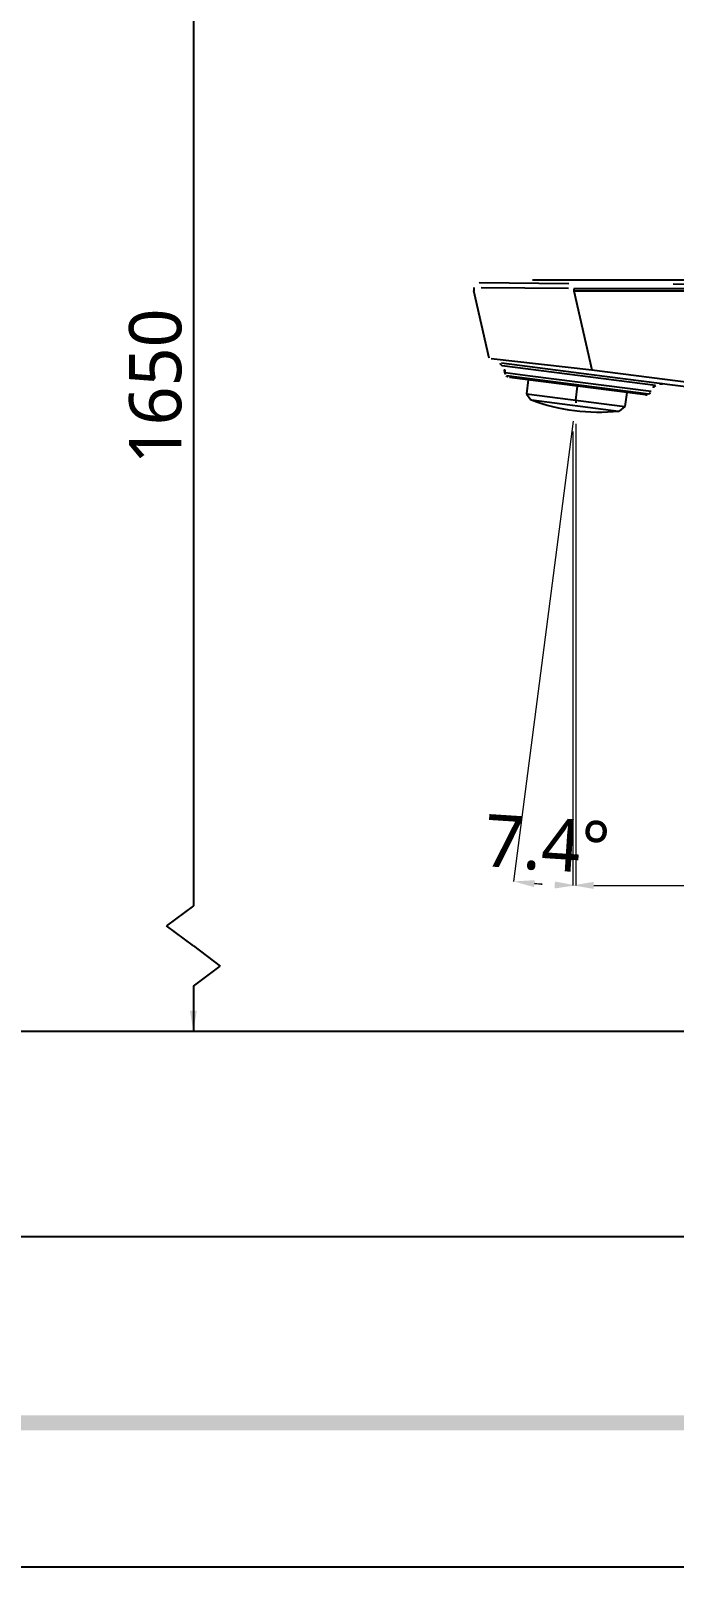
# Model space of a CAD drawing. Extents: x 0 to 16296672895, y -37409619871 to 0.
# Drawn here: x 16296672343.3 to 16296672466.5, y -37409618103.6 to -37409617809.8 of the extents above; entities that cross this region are included whole.
import ezdxf

# ---------------------------------------------------------------- set-up
doc = ezdxf.new("R2010")
doc.units = 0
doc.header["$LTSCALE"] = 10
doc.header["$MEASUREMENT"] = 0
doc.header["$PDMODE"] = 3
doc.header["$PDSIZE"] = -10
doc.layers.get('0').update_dxf_attribs({"linetype": 'CONTINUOUS'})
doc.layers.get('DEFPOINTS').update_dxf_attribs({"linetype": 'CONTINUOUS'})
doc.layers.add('1', color=7, linetype='CONTINUOUS')
doc.layers.add('치수선', color=7, linetype='CONTINUOUS', lineweight=25)
doc.styles.add('Daelim Dimension', font='NanumGothic_1.ttf')
doc.dimstyles.new('DEFAULT', dxfattribs={"dimscale": 2, "dimtxt": 2, "dimasz": 2, "dimexe": 0, "dimexo": 2, "dimgap": 1, "dimtad": 1, "dimdec": 1, "dimzin": 9, "dimdsep": 46, "dimtxsty": 'Daelim Dimension', "dimcen": 0.5, "dimclrd": 252, "dimclre": 252, "dimclrt": 3, "dimadec": 1, "dimazin": 0, "dimtfac": 1, "dimtdec": 1, "dimtix": 1, "dimtmove": 0, "dimatfit": 3, "dimfxl": 1, "dimtolj": 1, "dimtzin": 1, "dimlwd": 9, "dimlwe": 9, "dimarcsym": 0})

# ---------------------------------------------------------------- blocks, each defined once
blk = doc.blocks.new('*D57')
at = {"color": 5, "lineweight": 9, "ltscale": 0.5, "transparency": 16777216}
for p, q in [((16296672447.026899, -37409617886.38913), (16296672447.026899, -37409617973.191483)), ((16296672639.02091, -37409617953.43927), (16296672639.02091, -37409617973.191483)), ((16296672451.026899, -37409617973.191483), (16296672635.02091, -37409617973.191483))]:
    blk.add_line(p, q, dxfattribs=at)
at = {"color": 5, "ltscale": 0.5, "transparency": 16777216}
for points in [[(16296672451.026899, -37409617972.524818), (16296672451.026899, -37409617973.858147), (16296672447.026899, -37409617973.191483)], [(16296672635.02091, -37409617972.524818), (16296672635.02091, -37409617973.858147), (16296672639.02091, -37409617973.191483)]]:
    blk.add_solid(points, dxfattribs=at)
at = {"layer": 'DEFPOINTS', "color": 0, "ltscale": 0.5, "transparency": 16777216}
for p in [(16296672447.026899, -37409617882.38913), (16296672639.02091, -37409617949.43927), (16296672639.02091, -37409617973.191483)]:
    blk.add_point(p, dxfattribs=at)
at = {"color": 7, "ltscale": 0.5, "transparency": 16777216, "insert": (16296672543.023899, -37409617965.747993), "char_height": 10, "attachment_point": 5, "style": 'Daelim Dimension'}
blk.add_mtext('\\A1;192', dxfattribs=at)
blk = doc.blocks.new('*D58')
at = {"color": 5, "lineweight": 9, "ltscale": 0.5, "transparency": 16777216}
for p, q in [((16296672447.066401, -37409617884.393608), (16296672435.70648, -37409617972.430344)), ((16296672447.57831, -37409617884.901962), (16296672447.578489, -37409617973.193123))]:
    blk.add_line(p, q, dxfattribs=at)
blk.add_arc((16296672447.5783, -37409617880.426514), 92.766619, 265.11812442, 267.52938833, dxfattribs=at)
at = {"color": 5, "ltscale": 0.5, "transparency": 16777216}
for points in [[(16296672439.612659, -37409617973.519447), (16296672439.754749, -37409617972.19371), (16296672435.70648, -37409617972.430344)], [(16296672443.59379, -37409617972.440376), (16296672443.56505, -37409617973.773399), (16296672447.578489, -37409617973.193123)]]:
    blk.add_solid(points, dxfattribs=at)
at = {"layer": 'DEFPOINTS', "color": 0, "ltscale": 0.5, "transparency": 16777216}
for p in [(16296672447.92705, -37409617877.723808), (16296672447.5783, -37409617880.426514), (16296672447.5783, -37409617880.426514), (16296672447.57831, -37409617880.901962), (16296672443.611481, -37409617973.108269)]:
    blk.add_point(p, dxfattribs=at)
at = {"color": 7, "ltscale": 0.5, "transparency": 16777216, "insert": (16296672442.120359, -37409617965.374184), "char_height": 10, "attachment_point": 5, "rotation": 356.32370383, "style": 'Daelim Dimension'}
blk.add_mtext('\\A1;7.4°', dxfattribs=at)

msp = doc.modelspace()

# ---------------------------------------------------------------- linework, layer by layer
at = {"color": 5, "ltscale": 0.5}
for p, q in [((16296672374.39953, -37409617761.783524), (16296672374.39953, -37409617977.106728)), ((16296672447.5783, -37409617880.426498), (16296672447.92705, -37409617877.723824)), ((16296672447.5783, -37409617880.426498), (16296672447.5783, -37409617880.901962)), ((16296672374.39953, -37409617977.106728), (16296672369.291719, -37409617980.943619)), ((16296672374.39953, -37409617984.780518), (16296672369.291719, -37409617980.943619)), ((16296672374.39953, -37409617984.780518), (16296672379.50733, -37409617988.617416)), ((16296672374.39953, -37409617992.454308), (16296672379.50733, -37409617988.617416)), ((16296672374.39953, -37409617992.454292), (16296672374.39953, -37409617997.128387)), ((16296672374.39953, -37409617992.454323), (16296672374.39953, -37409618001.025391))]:
    msp.add_line(p, q, dxfattribs=at)
at = {"color": 5}
msp.add_line((16296671807.02898, -37409618040.309692), (16296672697.901211, -37409618040.309692), dxfattribs=at)
at = {"color": 2}
msp.add_lwpolyline([(16296671791.095221, -37409617325.708862), (16296672895.440769, -37409617325.708862), (16296672895.440769, -37409618103.587517), (16296671791.095221, -37409618103.587517)], close=True, dxfattribs=at)
at = {"ltscale": 0.5}
msp.add_lwpolyline([(16296671791.095221, -37409617325.708862), (16296672895.440769, -37409617325.708862), (16296672895.440769, -37409618103.587517), (16296671791.095221, -37409618103.587517)], close=True, dxfattribs=at)
at = {"color": 5, "ltscale": 0.5}
msp.add_solid([(16296672373.732861, -37409617997.128387), (16296672375.066191, -37409617997.128387), (16296672374.39953, -37409618001.128387)], dxfattribs=at)
at = {"color": 5, "ltscale": 40}
msp.add_trace([(16296672882.336769, -37409618077.379532), (16296672879.50701, -37409618074.549767), (16296671804.199221, -37409618077.379532), (16296671807.02898, -37409618074.549767)], dxfattribs=at)
at = {"layer": '1', "color": 7, "linetype": 'Continuous'}
for p, q in [((16296672429.01112, -37409617857.931374), (16296672429.01074, -37409617857.930519)), ((16296672498.733669, -37409617857.431107), (16296672439.30056, -37409617857.431107)), ((16296672428.10424, -37409617858.879303), (16296672428.072189, -37409617859.490982)), ((16296672431.04471, -37409617872.366409), (16296672428.072189, -37409617859.490982)), ((16296672428.10425, -37409617858.879097), (16296672428.10424, -37409617858.879303)), ((16296672428.1043, -37409617858.878212), (16296672428.10425, -37409617858.879097)), ((16296672447.21785, -37409617859.08007), (16296672447.21718, -37409617859.490982)), ((16296672447.21718, -37409617859.490982), (16296672450.698851, -37409617874.571762)), ((16296672447.21718, -37409617859.490982), (16296672532.749411, -37409617859.490982)), ((16296672450.05335, -37409617859.086388), (16296672447.21785, -37409617859.08007)), ((16296672466.25738, -37409617859.122871), (16296672450.05335, -37409617859.086388)), ((16296672527.795389, -37409617859.271584), (16296672466.25738, -37409617859.122871)), ((16296672433.52075, -37409617873.824013), (16296672433.526831, -37409617873.824791)), ((16296672462.84621, -37409617877.580688), (16296672433.526831, -37409617873.824791)), ((16296672434.052481, -37409617875.102097), (16296672434.04714, -37409617875.10141)), ((16296672434.052481, -37409617875.102097), (16296672438.86409, -37409617875.718483)), ((16296672434.310341, -37409617875.740112), (16296672434.31555, -37409617875.740784)), ((16296672461.599131, -37409617879.235893), (16296672434.31555, -37409617875.740784)), ((16296672434.9286, -37409617876.058678), (16296672434.923639, -37409617876.058037)), ((16296672460.925501, -37409617879.388947), (16296672434.9286, -37409617876.058678)), ((16296672438.86409, -37409617875.718483), (16296672462.01482, -37409617878.684158)), ((16296672532.876841, -37409617886.073097), (16296672450.602699, -37409617875.533539)), ((16296672450.698851, -37409617874.571762), (16296672532.97299, -37409617885.11132)), ((16296672438.50157, -37409617876.516403), (16296672438.15531, -37409617879.219391)), ((16296672457.347561, -37409617878.930634), (16296672457.001301, -37409617881.633614)), ((16296672438.15531, -37409617879.219391), (16296672457.001301, -37409617881.633614)), ((16296672438.15531, -37409617879.219391), (16296672439.02014, -37409617880.338348)), ((16296672439.02014, -37409617880.338348), (16296672439.111799, -37409617880.35009)), ((16296672439.111799, -37409617880.35009), (16296672455.79068, -37409617882.486702)), ((16296672457.001301, -37409617881.633614), (16296672455.882339, -37409617882.498444)), ((16296672455.79068, -37409617882.486702), (16296672455.882339, -37409617882.498444))]:
    msp.add_line(p, q, dxfattribs=at)
for points in [[(16296672429.011221, -37409617857.931557, 0), (16296672428.640711, -37409617858.042137, 0), (16296672428.32299, -37409617858.304367, 0), (16296672428.10424, -37409617858.879303, 0)], [(16296672428.17911, -37409617858.546989, 0), (16296672428.12649, -37409617858.715134, 0)], [(16296672429.01112, -37409617857.931374, 0), (16296672428.387381, -37409617858.231041, 0), (16296672428.126909, -37409617858.713226, 0)], [(16296672429.01856, -37409617857.929787, 0), (16296672428.46085, -37409617858.16188, 0), (16296672428.1791, -37409617858.546989, 0)], [(16296672439.36237, -37409617857.431129, 0), (16296672433.52268, -37409617857.588463, 0), (16296672428.945681, -37409617857.936859, 0)], [(16296672429.01112, -37409617857.931374, 0), (16296672434.78343, -37409617857.529007, 0), (16296672439.322371, -37409617857.431953, 0)], [(16296672429.011221, -37409617857.931557, 0), (16296672429.011169, -37409617857.93145, 0), (16296672429.01112, -37409617857.931374, 0)], [(16296672446.27033, -37409617858.126213, 0), (16296672430.32687, -37409617857.963272, 0), (16296672429.09478, -37409617857.93634, 0), (16296672429.011221, -37409617857.931557, 0)], [(16296672439.30055, -37409617857.431107, 0), (16296672439.30056, -37409617857.431107, 0), (16296672439.30064, -37409617857.431107, 0), (16296672439.30192, -37409617857.43116, 0), (16296672439.322371, -37409617857.431953, 0)], [(16296672439.395361, -37409617857.434753, 0), (16296672439.34824, -37409617857.432953, 0), (16296672439.322371, -37409617857.431953, 0)], [(16296672440.23246, -37409617857.46534, 0), (16296672439.8543, -37409617857.451813, 0), (16296672439.66045, -37409617857.444687, 0), (16296672439.50728, -37409617857.43898, 0), (16296672439.395361, -37409617857.434753, 0)], [(16296672441.32929, -37409617857.502083, 0), (16296672440.66675, -37409617857.480392, 0), (16296672440.23246, -37409617857.46534, 0)], [(16296672441.32929, -37409617857.502052, 0), (16296672443.2542, -37409617857.555763, 0), (16296672444.758089, -37409617857.588409, 0), (16296672446.411949, -37409617857.61515, 0), (16296672448.170799, -37409617857.632881, 0)], [(16296672446.27033, -37409617858.126213, 0), (16296672446.25931, -37409617858.144508, 0), (16296672446.25045, -37409617858.172409, 0), (16296672446.234751, -37409617858.253517, 0), (16296672446.209999, -37409617858.492432, 0), (16296672446.18803, -37409617859.076111, 0)], [(16296672446.27033, -37409617858.126213, 0), (16296672447.334591, -37409617857.81353, 0), (16296672448.170799, -37409617857.632881, 0)], [(16296672446.27033, -37409617858.126244, 0), (16296672446.818251, -37409617858.128891, 0), (16296672447.249371, -37409617858.130203, 0)], [(16296672447.249371, -37409617858.13018, 0), (16296672447.248461, -37409617858.13266, 0), (16296672447.24754, -37409617858.135971, 0), (16296672447.24662, -37409617858.140121, 0), (16296672447.245701, -37409617858.145103, 0), (16296672447.244789, -37409617858.150917, 0), (16296672447.243879, -37409617858.157547, 0), (16296672447.242979, -37409617858.165001, 0), (16296672447.242081, -37409617858.173264, 0), (16296672447.24119, -37409617858.182327, 0), (16296672447.240299, -37409617858.192192, 0), (16296672447.239429, -37409617858.202843, 0), (16296672447.23856, -37409617858.214272, 0), (16296672447.2377, -37409617858.226471, 0), (16296672447.236851, -37409617858.239433, 0), (16296672447.23601, -37409617858.253143, 0), (16296672447.23518, -37409617858.267593, 0), (16296672447.23436, -37409617858.282761, 0), (16296672447.233561, -37409617858.298653, 0), (16296672447.232771, -37409617858.315224, 0), (16296672447.231991, -37409617858.332497, 0), (16296672447.23123, -37409617858.350433, 0), (16296672447.23048, -37409617858.369034, 0), (16296672447.22975, -37409617858.38826, 0), (16296672447.229031, -37409617858.408119, 0), (16296672447.22834, -37409617858.428589, 0), (16296672447.227659, -37409617858.449654, 0), (16296672447.22699, -37409617858.471268, 0), (16296672447.226351, -37409617858.493446, 0), (16296672447.225731, -37409617858.516167, 0), (16296672447.225121, -37409617858.539413, 0), (16296672447.224541, -37409617858.563141, 0), (16296672447.22397, -37409617858.587357, 0), (16296672447.223431, -37409617858.612022, 0), (16296672447.22291, -37409617858.637123, 0), (16296672447.22242, -37409617858.662643, 0), (16296672447.221939, -37409617858.68856, 0), (16296672447.221491, -37409617858.714844, 0), (16296672447.22106, -37409617858.741478, 0), (16296672447.22065, -37409617858.768448, 0), (16296672447.22027, -37409617858.795723, 0), (16296672447.219919, -37409617858.823273, 0), (16296672447.21958, -37409617858.851067, 0), (16296672447.21928, -37409617858.879128, 0), (16296672447.21899, -37409617858.907387, 0), (16296672447.21874, -37409617858.935829, 0), (16296672447.21851, -37409617858.964447, 0), (16296672447.2183, -37409617858.993202, 0), (16296672447.218121, -37409617859.022072, 0), (16296672447.21797, -37409617859.051041, 0), (16296672447.21785, -37409617859.08007, 0)], [(16296672450.084881, -37409617858.136559, 0), (16296672448.49699, -37409617858.132988, 0), (16296672447.249371, -37409617858.13018, 0)], [(16296672450.084881, -37409617857.63945, 0), (16296672449.00955, -37409617857.637367, 0), (16296672448.170799, -37409617857.632881, 0)], [(16296672450.084881, -37409617858.136559, 0), (16296672450.08042, -37409617858.158989, 0), (16296672450.077, -37409617858.191292, 0), (16296672450.07118, -37409617858.277946, 0), (16296672450.06217, -37409617858.510094, 0), (16296672450.05335, -37409617859.086418, 0)], [(16296672450.084881, -37409617857.63945, 0), (16296672450.084881, -37409617857.88163, 0), (16296672450.084881, -37409617858.136559, 0)], [(16296672450.084881, -37409617858.136559, 0), (16296672459.141479, -37409617858.157127, 0), (16296672466.25737, -37409617858.1735, 0)], [(16296672466.25738, -37409617859.122871, 0), (16296672466.25268, -37409617858.423332, 0), (16296672466.254829, -37409617858.237831, 0), (16296672466.25737, -37409617858.1735, 0)], [(16296672466.25737, -37409617858.1735, 0), (16296672500.73658, -37409617858.25544, 0), (16296672527.827379, -37409617858.322823, 0)], [(16296672428.13822, -37409617859.491219, 0), (16296672428.076361, -37409617859.491013, 0), (16296672428.07246, -37409617859.490982, 0), (16296672428.07226, -37409617859.490982, 0), (16296672428.072189, -37409617859.490967, 0)], [(16296672446.18803, -37409617859.076111, 0), (16296672429.47632, -37409617858.912903, 0), (16296672428.450649, -37409617858.892128, 0), (16296672428.10424, -37409617858.879303, 0)], [(16296672428.126909, -37409617858.713226, 0), (16296672428.110809, -37409617858.805656, 0), (16296672428.10425, -37409617858.879097, 0)], [(16296672429.615629, -37409617859.490997, 0), (16296672428.89941, -37409617859.491226, 0), (16296672428.551729, -37409617859.491058, 0), (16296672428.297991, -37409617859.491089, 0), (16296672428.13822, -37409617859.491219, 0)], [(16296672432.82357, -37409617859.491203, 0), (16296672431.55492, -37409617859.491043, 0), (16296672430.82819, -37409617859.491096, 0), (16296672430.18161, -37409617859.491226, 0), (16296672429.615629, -37409617859.490997, 0)], [(16296672436.401831, -37409617859.49099, 0), (16296672435.099079, -37409617859.491287, 0), (16296672434.30098, -37409617859.49115, 0), (16296672433.54188, -37409617859.49099, 0), (16296672432.82357, -37409617859.491203, 0)], [(16296672441.796379, -37409617859.491447, 0), (16296672439.87488, -37409617859.490982, 0), (16296672438.674219, -37409617859.49128, 0), (16296672437.516291, -37409617859.491241, 0), (16296672436.401831, -37409617859.49099, 0)], [(16296672446.581949, -37409617859.491203, 0), (16296672443.874981, -37409617859.491074, 0), (16296672441.796379, -37409617859.491447, 0)], [(16296672446.18803, -37409617859.076111, 0), (16296672446.764351, -37409617859.078758, 0), (16296672447.21785, -37409617859.08007, 0)], [(16296672447.21718, -37409617859.490982, 0), (16296672446.86134, -37409617859.491074, 0), (16296672446.581949, -37409617859.491203, 0)], [(16296672431.04471, -37409617872.366409, 0), (16296672431.16296, -37409617872.382492, 0), (16296672431.41975, -37409617872.413193, 0)], [(16296672431.08812, -37409617872.506622, 0), (16296672431.27931, -37409617872.730759, 0), (16296672431.61713, -37409617872.912201, 0), (16296672432.405991, -37409617873.123108, 0)], [(16296672431.41975, -37409617872.413193, 0), (16296672432.26906, -37409617872.510857, 0), (16296672433.57942, -37409617872.660118, 0), (16296672435.30916, -37409617872.855148, 0), (16296672437.33758, -37409617873.082863, 0), (16296672439.656811, -37409617873.343117, 0), (16296672442.21121, -37409617873.62751, 0), (16296672444.9387, -37409617873.932739, 0), (16296672450.698851, -37409617874.571762, 0)], [(16296672431.420691, -37409617872.41301, 0), (16296672431.585621, -37409617872.716927, 0), (16296672431.7668, -37409617872.864273, 0), (16296672432.099279, -37409617873.016953, 0), (16296672432.742439, -37409617873.169853, 0), (16296672434.26712, -37409617873.393333, 0), (16296672436.26079, -37409617873.6633, 0), (16296672438.693991, -37409617873.983482, 0)], [(16296672431.89625, -37409617873.137192, 0), (16296672431.89625, -37409617873.137192, 0), (16296672431.896259, -37409617873.137192, 0), (16296672431.89645, -37409617873.137207, 0), (16296672431.89945, -37409617873.137604, 0), (16296672431.947729, -37409617873.143784, 0)], [(16296672450.602699, -37409617875.533539, 0), (16296672446.673401, -37409617875.030182, 0), (16296672442.93865, -37409617874.55175, 0), (16296672439.554399, -37409617874.118217, 0), (16296672436.66025, -37409617873.747467, 0), (16296672434.81081, -37409617873.510551, 0), (16296672433.385321, -37409617873.327942, 0), (16296672432.42375, -37409617873.204773, 0), (16296672431.947729, -37409617873.143784, 0)], [(16296672433.526831, -37409617873.824791, 0), (16296672433.507641, -37409617873.804123, 0), (16296672433.48815, -37409617873.783737, 0), (16296672433.46839, -37409617873.763618, 0), (16296672433.448351, -37409617873.743782, 0), (16296672433.42803, -37409617873.724243, 0), (16296672433.407431, -37409617873.704971, 0), (16296672433.38657, -37409617873.685997, 0), (16296672433.36545, -37409617873.667313, 0), (16296672433.344061, -37409617873.648933, 0), (16296672433.32242, -37409617873.630852, 0), (16296672433.300529, -37409617873.613083, 0), (16296672433.278391, -37409617873.595619, 0), (16296672433.25601, -37409617873.578468, 0), (16296672433.233391, -37409617873.56163, 0), (16296672433.210529, -37409617873.545113, 0), (16296672433.18745, -37409617873.528923, 0), (16296672433.164141, -37409617873.513046, 0), (16296672433.14061, -37409617873.497513, 0), (16296672433.116859, -37409617873.482307, 0), (16296672433.092911, -37409617873.467438, 0), (16296672433.068741, -37409617873.452904, 0), (16296672433.04438, -37409617873.438713, 0), (16296672433.019819, -37409617873.424858, 0), (16296672432.99507, -37409617873.411346, 0), (16296672432.970131, -37409617873.398193, 0), (16296672432.945, -37409617873.385391, 0), (16296672432.919701, -37409617873.37294, 0), (16296672432.89423, -37409617873.360847, 0), (16296672432.868601, -37409617873.349113, 0), (16296672432.842791, -37409617873.337738, 0), (16296672432.816839, -37409617873.326729, 0), (16296672432.79073, -37409617873.316093, 0), (16296672432.764469, -37409617873.305809, 0), (16296672432.73807, -37409617873.295898, 0), (16296672432.71154, -37409617873.286362, 0), (16296672432.68487, -37409617873.277199, 0), (16296672432.658079, -37409617873.26841, 0), (16296672432.63117, -37409617873.260002, 0), (16296672432.604139, -37409617873.251968, 0), (16296672432.577, -37409617873.244324, 0), (16296672432.549761, -37409617873.237053, 0), (16296672432.522421, -37409617873.230164, 0), (16296672432.494989, -37409617873.223663, 0), (16296672432.467461, -37409617873.217537, 0), (16296672432.43985, -37409617873.211807, 0), (16296672432.41217, -37409617873.206467, 0), (16296672432.384411, -37409617873.201523, 0), (16296672432.35659, -37409617873.19696, 0), (16296672432.328699, -37409617873.192787, 0), (16296672432.30076, -37409617873.189011, 0)], [(16296672434.05294, -37409617875.102158, 0), (16296672434.051611, -37409617875.073982, 0), (16296672434.049891, -37409617875.04583, 0), (16296672434.047779, -37409617875.0177, 0), (16296672434.045271, -37409617874.989601, 0), (16296672434.04236, -37409617874.961548, 0), (16296672434.03907, -37409617874.933533, 0), (16296672434.035379, -37409617874.905571, 0), (16296672434.0313, -37409617874.877663, 0), (16296672434.026831, -37409617874.849823, 0), (16296672434.021971, -37409617874.822029, 0), (16296672434.01671, -37409617874.794312, 0), (16296672434.01107, -37409617874.766678, 0), (16296672434.005051, -37409617874.739128, 0), (16296672433.99864, -37409617874.711647, 0), (16296672433.99184, -37409617874.68428, 0), (16296672433.984659, -37409617874.657013, 0), (16296672433.977091, -37409617874.629837, 0), (16296672433.969151, -37409617874.602768, 0), (16296672433.960831, -37409617874.575821, 0), (16296672433.952129, -37409617874.548988, 0), (16296672433.94306, -37409617874.522293, 0), (16296672433.933611, -37409617874.495712, 0), (16296672433.92379, -37409617874.469269, 0), (16296672433.913601, -37409617874.44297, 0), (16296672433.90304, -37409617874.416817, 0), (16296672433.89212, -37409617874.390823, 0), (16296672433.880831, -37409617874.364967, 0), (16296672433.869181, -37409617874.339279, 0), (16296672433.85717, -37409617874.313766, 0), (16296672433.84481, -37409617874.288406, 0), (16296672433.83209, -37409617874.263237, 0), (16296672433.819019, -37409617874.238251, 0), (16296672433.805599, -37409617874.213448, 0), (16296672433.79183, -37409617874.188828, 0), (16296672433.777719, -37409617874.164413, 0), (16296672433.763269, -37409617874.14019, 0), (16296672433.74848, -37409617874.11618, 0), (16296672433.733351, -37409617874.092377, 0), (16296672433.71789, -37409617874.068787, 0), (16296672433.702101, -37409617874.045418, 0), (16296672433.685989, -37409617874.022278, 0), (16296672433.66955, -37409617873.999359, 0), (16296672433.6528, -37409617873.976677, 0), (16296672433.635719, -37409617873.954231, 0), (16296672433.61834, -37409617873.93203, 0), (16296672433.600639, -37409617873.910072, 0), (16296672433.58264, -37409617873.888359, 0), (16296672433.564329, -37409617873.866913, 0), (16296672433.545731, -37409617873.845718, 0), (16296672433.526831, -37409617873.824791, 0)], [(16296672434.052481, -37409617875.102097, 0), (16296672434.053141, -37409617875.116188, 0), (16296672434.054001, -37409617875.130257, 0), (16296672434.055059, -37409617875.144333, 0), (16296672434.056311, -37409617875.158371, 0), (16296672434.05777, -37409617875.172401, 0), (16296672434.05941, -37409617875.186409, 0), (16296672434.06126, -37409617875.200394, 0), (16296672434.063299, -37409617875.214348, 0), (16296672434.065531, -37409617875.228271, 0), (16296672434.06797, -37409617875.242157, 0), (16296672434.070589, -37409617875.25602, 0), (16296672434.07341, -37409617875.269836, 0), (16296672434.076429, -37409617875.283623, 0), (16296672434.07963, -37409617875.297348, 0), (16296672434.083031, -37409617875.311043, 0), (16296672434.08662, -37409617875.324669, 0), (16296672434.090401, -37409617875.338257, 0), (16296672434.09437, -37409617875.351791, 0), (16296672434.098539, -37409617875.365257, 0), (16296672434.10288, -37409617875.378677, 0), (16296672434.10742, -37409617875.392029, 0), (16296672434.11215, -37409617875.405319, 0), (16296672434.11706, -37409617875.418541, 0), (16296672434.12215, -37409617875.431686, 0), (16296672434.12743, -37409617875.444763, 0), (16296672434.132891, -37409617875.457764, 0), (16296672434.13854, -37409617875.470688, 0), (16296672434.14436, -37409617875.483543, 0), (16296672434.15037, -37409617875.496292, 0), (16296672434.156549, -37409617875.508957, 0), (16296672434.16291, -37409617875.521553, 0), (16296672434.169451, -37409617875.53405, 0), (16296672434.176161, -37409617875.546463, 0), (16296672434.183041, -37409617875.558762, 0), (16296672434.1901, -37409617875.570969, 0), (16296672434.197321, -37409617875.583076, 0), (16296672434.20472, -37409617875.595093, 0), (16296672434.21228, -37409617875.606987, 0), (16296672434.220011, -37409617875.618782, 0), (16296672434.2279, -37409617875.630463, 0), (16296672434.23596, -37409617875.642036, 0), (16296672434.244181, -37409617875.653503, 0), (16296672434.25256, -37409617875.664841, 0), (16296672434.261101, -37409617875.676064, 0), (16296672434.269791, -37409617875.687157, 0), (16296672434.278641, -37409617875.698143, 0), (16296672434.28764, -37409617875.708992, 0), (16296672434.296789, -37409617875.719719, 0), (16296672434.306101, -37409617875.730324, 0), (16296672434.31555, -37409617875.740784, 0)], [(16296672434.31555, -37409617875.740784, 0), (16296672434.32514, -37409617875.751106, 0), (16296672434.334881, -37409617875.761307, 0), (16296672434.344761, -37409617875.771362, 0), (16296672434.35479, -37409617875.781281, 0), (16296672434.36495, -37409617875.791061, 0), (16296672434.37525, -37409617875.80069, 0), (16296672434.385679, -37409617875.810181, 0), (16296672434.39624, -37409617875.819519, 0), (16296672434.406931, -37409617875.828712, 0), (16296672434.417749, -37409617875.837753, 0), (16296672434.428699, -37409617875.846626, 0), (16296672434.43977, -37409617875.85537, 0), (16296672434.45096, -37409617875.863953, 0), (16296672434.462271, -37409617875.87236, 0), (16296672434.4737, -37409617875.880623, 0), (16296672434.485241, -37409617875.888718, 0), (16296672434.496901, -37409617875.896652, 0), (16296672434.508659, -37409617875.904419, 0), (16296672434.52054, -37409617875.912033, 0), (16296672434.532511, -37409617875.919456, 0), (16296672434.5446, -37409617875.926727, 0), (16296672434.55678, -37409617875.933823, 0), (16296672434.569059, -37409617875.94075, 0), (16296672434.58144, -37409617875.947502, 0), (16296672434.59391, -37409617875.954079, 0), (16296672434.60647, -37409617875.96048, 0), (16296672434.61912, -37409617875.966713, 0), (16296672434.631849, -37409617875.972763, 0), (16296672434.64467, -37409617875.978622, 0), (16296672434.65757, -37409617875.984306, 0), (16296672434.670549, -37409617875.989807, 0), (16296672434.683611, -37409617875.995132, 0), (16296672434.696739, -37409617876.000267, 0), (16296672434.70994, -37409617876.005234, 0), (16296672434.7232, -37409617876.009987, 0), (16296672434.73654, -37409617876.01458, 0), (16296672434.749929, -37409617876.018967, 0), (16296672434.76339, -37409617876.023178, 0), (16296672434.776911, -37409617876.027191, 0), (16296672434.79047, -37409617876.031021, 0), (16296672434.80409, -37409617876.034653, 0), (16296672434.81777, -37409617876.038094, 0), (16296672434.83148, -37409617876.041351, 0), (16296672434.845249, -37409617876.044403, 0), (16296672434.859051, -37409617876.047272, 0), (16296672434.87289, -37409617876.049942, 0), (16296672434.88677, -37409617876.052422, 0), (16296672434.90069, -37409617876.054703, 0), (16296672434.914631, -37409617876.056793, 0), (16296672434.9286, -37409617876.058678, 0)], [(16296672450.602699, -37409617875.533539, 0), (16296672450.60215, -37409617875.533234, 0), (16296672450.60166, -37409617875.532417, 0), (16296672450.600849, -37409617875.52932, 0), (16296672450.601681, -37409617875.465401, 0), (16296672450.698851, -37409617874.571762, 0)]]:
    msp.add_polyline3d(points, dxfattribs=at)
for centre, radius, start, end in [((16296672432.03875, -37409617875.18187), 2.01, 42.49704753, 82.70007159), ((16296672432.03875, -37409617875.18187), 2.01, 2.29424407, 42.49704753), ((16296672435.05134, -37409617875.061188), 1.005, 182.29424407, 222.49704753), ((16296672435.05134, -37409617875.061188), 1.005, 222.49704753, 262.70007159), ((16296672461.05319, -37409617878.392097), 1.005, 302.90299233, 343.10591507), ((16296672463.93808, -37409617879.268257), 2.01, 122.90299233, 163.10591507), ((16296672463.93808, -37409617879.268257), 2.01, 82.70007159, 122.90299233), ((16296672451.977909, -37409617846.082161), 36.603663, 249.42103398, 275.97900957), ((16296672461.05319, -37409617878.392097), 1.005, 262.70007159, 302.90299233)]:
    msp.add_arc(centre, radius, start, end, dxfattribs=at)
at = {"layer": '치수선'}
msp.add_line((16296672639.050211, -37409618001.128387), (16296671954.985229, -37409618001.128387), dxfattribs=at)

# ---------------------------------------------------------------- texts
at = {"color": 7, "ltscale": 0.5, "insert": (16296672367.170231, -37409617877.761253), "char_height": 10, "attachment_point": 5, "rotation": 90, "style": 'Daelim Dimension'}
msp.add_mtext('\\A1;1650', dxfattribs=at)

# ---------------------------------------------------------------- dimensions: what is measured, and where the dimension line sits
at = {"color": 5, "ltscale": 0.5}
dim = msp.add_angular_dim_2l(base=(16296672443.611481, -37409617973.108269), line1=((16296672447.5783, -37409617880.426498), (16296672447.5783, -37409617880.901962)), line2=((16296672447.5783, -37409617880.426498), (16296672447.92705, -37409617877.723824)), dimstyle='DEFAULT', override={"dimtxt": 5, "dimclrd": 5, "dimclre": 5, "dimclrt": 7}, dxfattribs=at)
dim.commit()
dim.dimension.update_dxf_attribs({"geometry": '*D58', "text_midpoint": (16296672442.120359, -37409617965.374184)})
dim = msp.add_linear_dim(base=(16296672639.02091, -37409617973.191483), p1=(16296672447.026899, -37409617882.38913), p2=(16296672639.02091, -37409617949.43927), dimstyle='DEFAULT', override={"dimtxt": 5, "dimclrd": 5, "dimclre": 5, "dimclrt": 7}, dxfattribs=at)
dim.commit()
dim.dimension.update_dxf_attribs({"geometry": '*D57', "text_midpoint": (16296672543.023899, -37409617965.747993)})

doc.saveas('drawing.dxf')
